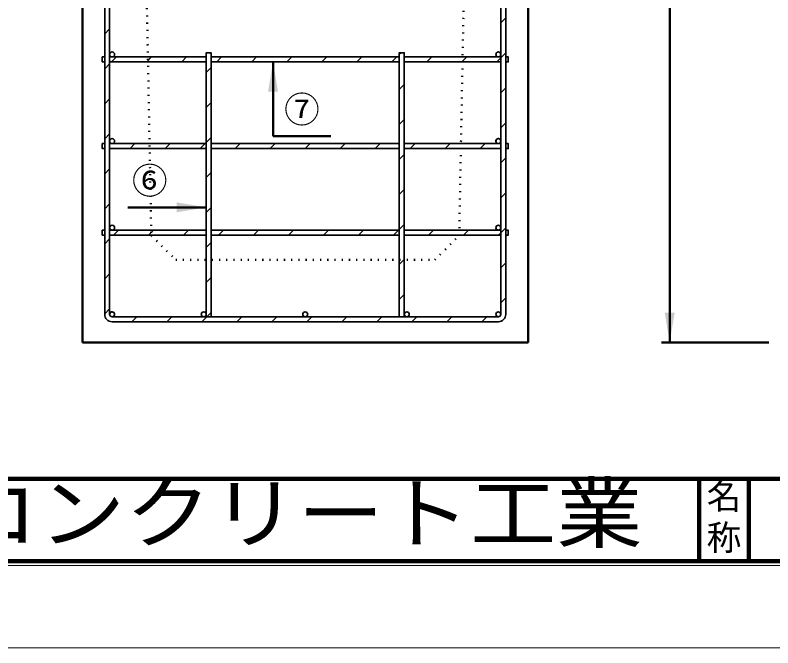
# Model space of a CAD drawing. Units: millimetres, scale not verified. Extents: x -2102 to 2102, y -1485 to 1485.
# Drawn here: x -1011 to -93, y -1485 to -718 of the extents above; entities that cross this region are included whole.
import ezdxf
from ezdxf.enums import TextEntityAlignment as Align

# ---------------------------------------------------------------- set-up
doc = ezdxf.new("R2010")
doc.units = ezdxf.units.MM
doc.header["$LTSCALE"] = 5
doc.linetypes.add('DOTTED', pattern=[1.75, 0.25, -1.5])
doc.layers.add('0-0_V-nasSTD', color=7, linetype='Continuous', lineweight=35)
doc.layers.add('0-1_0', color=7, linetype='Continuous', lineweight=50)
doc.styles.add('ＭＳ ゴシック', font='')
doc.styles.get('ＭＳ ゴシック').set_extended_font_data('MS Gothic')

msp = doc.modelspace()

# ---------------------------------------------------------------- linework, layer by layer
at = {"layer": '0-0_V-nasSTD'}
for p, q in [((-902.971, -1080.756), (-902.971, -196.756)), ((-896.971, -1080.756), (-896.971, -196.756)), ((-422.971, -1080.756), (-422.971, -196.756)), ((-416.971, -1080.756), (-416.971, -196.756)), ((-422.971, -727.447), (-416.971, -721.447)), ((-902.971, -740.756), (-896.971, -734.756)), ((-905.971, -768.756), (-905.971, -774.756)), ((-905.971, -768.756), (-902.971, -768.756)), ((-779.971, -768.756), (-896.971, -768.756)), ((-894.544, -774.756), (-888.544, -768.756)), ((-852.117, -774.756), (-846.117, -768.756)), ((-809.691, -774.756), (-803.691, -768.756)), ((-779.971, -1083.756), (-779.971, -763.756)), ((-779.971, -763.756), (-773.971, -763.756)), ((-773.971, -1083.756), (-773.971, -763.756)), ((-773.971, -768.756), (-545.971, -768.756)), ((-767.264, -774.756), (-761.264, -768.756)), ((-724.838, -774.756), (-718.838, -768.756)), ((-682.412, -774.756), (-676.412, -768.756)), ((-639.985, -774.756), (-633.985, -768.756)), ((-597.559, -774.756), (-591.559, -768.756)), ((-555.132, -774.756), (-549.132, -768.756)), ((-545.971, -1083.756), (-545.971, -763.756)), ((-545.971, -763.756), (-539.971, -763.756)), ((-545.971, -765.594), (-544.132, -763.756)), ((-539.971, -1083.756), (-539.971, -763.756)), ((-539.971, -768.756), (-422.971, -768.756)), ((-512.706, -774.756), (-506.706, -768.756)), ((-470.28, -774.756), (-464.28, -768.756)), ((-427.853, -774.756), (-416.971, -763.873)), ((-905.971, -774.756), (-902.971, -774.756)), ((-902.971, -783.183), (-896.971, -777.183)), ((-896.971, -774.756), (-779.971, -774.756)), ((-779.971, -873.756), (-779.971, -774.756)), ((-773.971, -774.756), (-545.971, -774.756)), ((-773.971, -774.756), (-773.971, -824.544)), ((-539.971, -774.756), (-422.971, -774.756)), ((-416.971, -774.756), (-413.971, -774.756)), ((-779.971, -787.462), (-773.971, -781.462)), ((-545.971, -808.021), (-539.971, -802.021)), ((-422.971, -812.3), (-416.971, -806.3)), ((-902.971, -825.609), (-896.971, -819.609)), ((-779.971, -829.889), (-773.971, -823.889)), ((-545.971, -850.447), (-539.971, -844.447)), ((-422.971, -854.726), (-416.971, -848.726)), ((-902.971, -868.036), (-896.971, -862.036)), ((-779.971, -872.315), (-773.971, -866.315)), ((-905.971, -873.756), (-905.971, -879.756)), ((-905.971, -873.756), (-902.971, -873.756)), ((-905.971, -879.756), (-902.971, -879.756)), ((-779.971, -873.756), (-896.971, -873.756)), ((-896.971, -879.756), (-779.971, -879.756)), ((-872.264, -879.756), (-866.264, -873.756)), ((-829.838, -879.756), (-823.838, -873.756)), ((-787.412, -879.756), (-781.412, -873.756)), ((-773.971, -873.756), (-545.971, -873.756)), ((-773.971, -879.756), (-545.971, -879.756)), ((-744.985, -879.756), (-738.985, -873.756)), ((-702.559, -879.756), (-696.559, -873.756)), ((-660.132, -879.756), (-654.132, -873.756)), ((-617.706, -879.756), (-611.706, -873.756)), ((-575.28, -879.756), (-569.28, -873.756)), ((-539.971, -873.756), (-422.971, -873.756)), ((-539.971, -879.756), (-422.971, -879.756)), ((-532.853, -879.756), (-526.853, -873.756)), ((-490.427, -879.756), (-484.427, -873.756)), ((-448, -879.756), (-442, -873.756)), ((-425.971, -873.756), (-422.971, -873.756)), ((-416.971, -879.756), (-413.971, -879.756)), ((-545.971, -892.873), (-539.971, -886.873)), ((-422.971, -897.153), (-416.971, -891.153)), ((-902.971, -910.462), (-896.971, -904.462)), ((-779.971, -914.741), (-773.971, -908.741)), ((-545.971, -935.3), (-539.971, -929.3)), ((-422.971, -939.579), (-416.971, -933.579)), ((-902.971, -952.889), (-896.971, -946.889)), ((-779.971, -957.168), (-773.971, -951.168)), ((-545.971, -977.726), (-539.971, -971.726)), ((-905.971, -978.756), (-905.971, -984.756)), ((-905.971, -978.756), (-902.971, -978.756)), ((-779.971, -978.756), (-896.971, -978.756)), ((-892.412, -984.756), (-886.412, -978.756)), ((-849.985, -984.756), (-843.985, -978.756)), ((-807.559, -984.756), (-801.559, -978.756)), ((-773.971, -978.756), (-545.971, -978.756)), ((-765.132, -984.756), (-759.132, -978.756)), ((-722.706, -984.756), (-716.706, -978.756)), ((-680.28, -984.756), (-674.28, -978.756)), ((-637.853, -984.756), (-631.853, -978.756)), ((-595.427, -984.756), (-589.427, -978.756)), ((-553, -984.756), (-547, -978.756)), ((-539.971, -978.756), (-422.971, -978.756)), ((-510.574, -984.756), (-504.574, -978.756)), ((-468.148, -984.756), (-462.148, -978.756)), ((-425.721, -984.756), (-416.971, -976.005)), ((-905.971, -984.756), (-902.971, -984.756)), ((-902.971, -995.315), (-896.971, -989.315)), ((-896.971, -984.756), (-779.971, -984.756)), ((-773.971, -984.756), (-545.971, -984.756)), ((-539.971, -984.756), (-422.971, -984.756)), ((-416.971, -984.756), (-413.971, -984.756)), ((-779.971, -999.594), (-773.971, -993.594)), ((-545.971, -1020.153), (-539.971, -1014.153)), ((-422.971, -1024.432), (-416.971, -1018.432)), ((-902.971, -1037.741), (-896.971, -1031.741)), ((-779.971, -1042.021), (-773.971, -1036.021)), ((-545.971, -1062.579), (-539.971, -1056.579)), ((-422.971, -1066.858), (-416.971, -1060.858)), ((-902.971, -1080.168), (-896.971, -1074.168)), ((-896.971, -1080.756), (-896.971, -1080.756)), ((-785.28, -1089.756), (-773.971, -1078.447)), ((-422.971, -1080.756), (-422.971, -1080.756)), ((-422.971, -1080.756), (-422.971, -1080.756)), ((-422.971, -1080.756), (-422.971, -1080.756)), ((-416.971, -1080.756), (-416.971, -1080.756)), ((-893.971, -1083.756), (-425.971, -1083.756)), ((-893.971, -1083.756), (-782.971, -1083.756)), ((-893.971, -1089.756), (-425.971, -1089.756)), ((-893.971, -1089.756), (-425.971, -1089.756)), ((-870.132, -1089.756), (-864.132, -1083.756)), ((-827.706, -1089.756), (-821.706, -1083.756)), ((-742.853, -1089.756), (-736.853, -1083.756)), ((-700.427, -1089.756), (-694.427, -1083.756)), ((-658, -1089.756), (-652, -1083.756)), ((-615.574, -1089.756), (-609.574, -1083.756)), ((-573.148, -1089.756), (-567.148, -1083.756)), ((-530.721, -1089.756), (-524.721, -1083.756)), ((-488.295, -1089.756), (-482.295, -1083.756)), ((-445.868, -1089.756), (-439.868, -1083.756))]:
    msp.add_line(p, q, dxfattribs=at)
at = {"layer": '0-0_V-nasSTD', "lineweight": 50}
for p, q in [((-699.024, -864.756), (-699.024, -774.756)), ((-699.024, -864.756), (-629.024, -864.756)), ((-874.971, -951.051), (-779.971, -951.051))]:
    msp.add_line(p, q, dxfattribs=at)
at = {"layer": '0-0_V-nasSTD', "lineweight": 100}
for p, q in [((-182.5, -1280), (-182.5, -1380)), ((-122.5, -1280), (-122.5, -1380))]:
    msp.add_line(p, q, dxfattribs=at)
at = {"layer": '0-0_V-nasSTD', "lineweight": 18}
for points in [[(-2102.5, -1485), (-2102.5, 1485), (2102.5, 1485), (2102.5, -1485)], [(-2002.5, -1385), (-2002.5, 1385), (2002.5, 1385), (2002.5, -1385)]]:
    msp.add_lwpolyline(points, close=True, dxfattribs=at)
at = {"layer": '0-0_V-nasSTD', "lineweight": 100}
msp.add_lwpolyline([(-1997.5, 1380), (-1997.5, -1380), (1997.5, -1380), (1997.5, 1380)], close=True, dxfattribs=at)
at = {"layer": '0-0_V-nasSTD'}
for points in [[(-896.971, -205.756), (-896.971, -196.756), (-902.971, -196.756), (-902.971, -768.756), (-905.971, -768.756), (-905.971, -774.756), (-902.971, -774.756), (-902.971, -873.756), (-905.971, -873.756), (-905.971, -879.756), (-902.971, -879.756), (-902.971, -978.756), (-905.971, -978.756), (-905.971, -984.756), (-902.971, -984.756), (-902.971, -1080.756), (-902.971, -1080.756)], [(-416.971, -1080.756), (-416.971, -1080.756), (-416.971, -984.756), (-413.971, -984.756), (-413.971, -978.756), (-416.971, -978.756), (-416.971, -879.756), (-413.971, -879.756), (-413.971, -873.756), (-416.971, -873.756), (-416.971, -774.756), (-413.971, -774.756), (-413.971, -768.756), (-416.971, -768.756), (-416.971, -270.745)], [(-422.971, -660.756), (-422.971, -765.756), (-422.971, -768.756), (-425.971, -768.756), (-469.871, -768.756), (-539.971, -768.756), (-539.971, -763.756), (-545.971, -763.756), (-545.971, -768.756), (-773.971, -768.756), (-773.971, -763.756), (-779.971, -763.756), (-779.971, -768.756), (-893.971, -768.756), (-896.971, -768.756), (-896.971, -765.756), (-896.971, -660.756)], [(-773.971, -768.756), (-773.971, -763.756), (-779.971, -763.756), (-779.971, -768.756)], [(-425.971, -768.756), (-469.871, -768.756), (-539.971, -768.756), (-539.971, -763.756), (-545.971, -763.756), (-545.971, -768.756)], [(-416.971, -768.756), (-413.971, -768.756), (-413.971, -774.756)], [(-416.971, -774.756), (-413.971, -774.756), (-413.971, -768.756), (-416.971, -768.756)], [(-422.971, -774.756), (-469.971, -774.756), (-539.971, -774.756)], [(-416.971, -873.756), (-413.971, -873.756), (-413.971, -879.756)], [(-416.971, -879.756), (-413.971, -879.756), (-413.971, -873.756), (-416.971, -873.756)], [(-416.971, -978.756), (-413.971, -978.756), (-413.971, -984.756)], [(-416.971, -984.756), (-413.971, -984.756), (-413.971, -978.756), (-416.971, -978.756)], [(-782.971, -1083.756), (-779.971, -1083.756), (-779.971, -1080.756), (-779.971, -984.756), (-896.971, -984.756), (-896.971, -1080.756), (-896.971, -1080.756)], [(-422.971, -1080.756), (-422.971, -984.756), (-539.971, -984.756), (-539.971, -1080.756), (-539.971, -1083.756), (-536.971, -1083.756), (-425.971, -1083.756)], [(-422.971, -1080.756), (-422.971, -1080.756), (-422.971, -1080.756)], [(-422.971, -1080.756), (-422.971, -1080.756), (-422.971, -1080.756)]]:
    msp.add_lwpolyline(points, dxfattribs=at)
for points in [[(-779.971, -873.756), (-779.971, -774.756), (-896.971, -774.756), (-896.971, -870.756), (-896.971, -873.756), (-893.971, -873.756)], [(-545.971, -873.756), (-545.971, -774.756), (-773.971, -774.756), (-773.971, -824.544), (-773.971, -873.756)], [(-422.971, -870.756), (-422.971, -774.756), (-469.971, -774.756), (-539.971, -774.756), (-539.971, -873.756), (-425.971, -873.756), (-422.971, -873.756)], [(-779.971, -978.756), (-779.971, -879.756), (-896.971, -879.756), (-896.971, -975.756), (-896.971, -978.756), (-893.971, -978.756)], [(-545.971, -978.756), (-545.971, -879.756), (-773.971, -879.756), (-773.971, -978.756)], [(-422.971, -975.756), (-422.971, -879.756), (-539.971, -879.756), (-539.971, -978.756), (-425.971, -978.756), (-422.971, -978.756)], [(-659.971, -1083.756), (-545.971, -1083.756), (-545.971, -984.756), (-773.971, -984.756), (-773.971, -1083.756)]]:
    msp.add_lwpolyline(points, close=True, dxfattribs=at)
for centre in [(-893.971, -765.756), (-425.971, -765.756), (-893.971, -870.756), (-425.971, -870.756), (-893.971, -975.756), (-425.971, -975.756), (-893.971, -1080.756), (-782.971, -1080.756), (-659.971, -1080.756), (-659.971, -1080.756), (-536.971, -1080.756), (-425.971, -1080.756)]:
    msp.add_circle(centre, 3, dxfattribs=at)
for centre, radius, start, end in [((-893.971, -765.756), 3, 270, 180), ((-893.971, -765.756), 3, 180, 270), ((-893.971, -765.756), 3, 180, 270), ((-425.971, -765.756), 3, 0, 270), ((-425.971, -765.756), 3, 270, 0), ((-893.971, -870.756), 3, 270, 180), ((-893.971, -870.756), 3, 180, 270), ((-425.971, -870.756), 3, 146.37638, 270), ((-425.971, -870.756), 3, 146.37638, 270), ((-425.971, -870.756), 3, 0, 146.37638), ((-425.971, -870.756), 3, 0, 146.37638), ((-425.971, -870.756), 3, 270, 0), ((-425.971, -870.756), 3, 270, 0), ((-893.971, -975.756), 3, 270, 180), ((-425.971, -975.756), 3, 0, 270), ((-893.971, -975.756), 3, 180, 270), ((-425.971, -975.756), 3, 270, 0), ((-893.971, -1080.756), 9, 180, 270), ((-893.971, -1080.756), 9, 180, 270), ((-893.971, -1080.756), 9, 180, 270), ((-893.971, -1080.756), 3, 33.53099, 179.99996), ((-893.971, -1080.756), 3, 33.53099, 179.99996), ((-893.971, -1080.756), 3, 33.53099, 179.99996), ((-893.971, -1080.756), 3, 180, 270), ((-893.971, -1080.756), 3, 180, 270), ((-893.971, -1080.756), 3, 180, 270), ((-893.971, -1080.756), 3, 180, 270), ((-893.971, -1080.756), 3, 180, 270), ((-893.971, -1080.756), 3, 180, 270), ((-893.971, -1080.756), 3, 270, 33.53099), ((-893.971, -1080.756), 3, 270, 33.53099), ((-893.971, -1080.756), 3, 270, 33.53099), ((-782.971, -1080.756), 3, 0, 270), ((-782.971, -1080.756), 3, 270, 0), ((-536.971, -1080.756), 3, 270, 180), ((-536.971, -1080.756), 3, 180, 270), ((-425.971, -1080.756), 3, 0, 270), ((-425.971, -1080.756), 3, 270, 0), ((-425.971, -1080.756), 9, 270, 0), ((-425.971, -1080.756), 3, 270, 0), ((-425.971, -1080.756), 9, 270, 0), ((-425.971, -1080.756), 3, 270, 0), ((-425.971, -1080.756), 3, 270, 0), ((-425.971, -1080.756), 3, 270, 0), ((-425.971, -1080.756), 3, 270, 0), ((-425.971, -1080.756), 3, 0, 0.00004), ((-425.971, -1080.756), 3, 0, 0.00004)]:
    msp.add_arc(centre, radius, start, end, dxfattribs=at)
for points in [[(-705.024, -810.756), (-699.024, -774.756), (-693.024, -810.756)], [(-815.971, -957.051), (-815.971, -945.051), (-779.971, -951.051)], [(-224.394, -1078.756), (-218.394, -1114.756), (-212.394, -1078.756)]]:
    msp.add_solid(points, dxfattribs=at)
at = {"layer": '0-1_0'}
for p, q in [((-218.394, -1114.756), (-218.394, -174.756)), ((-929.971, -1114.756), (-929.971, -186.756)), ((-389.971, -1114.756), (-389.971, -186.756)), ((-929.971, -1114.756), (-389.971, -1114.756)), ((-98.394, -1114.756), (-228.394, -1114.756))]:
    msp.add_line(p, q, dxfattribs=at)
at = {"layer": '0-1_0', "linetype": 'DOTTED'}
msp.add_line((-816.971, -1014.756), (-502.971, -1014.756), dxfattribs=at)
at = {"layer": '0-1_0', "lineweight": 100}
msp.add_line((-1997.5, -1280), (1997.5, -1280), dxfattribs=at)
at = {"layer": '0-1_0', "linetype": 'DOTTED'}
for points in [[(-854.556, -560.98), (-846.53, -985.196), (-816.971, -1014.756)], [(-502.971, -1014.756), (-473.412, -985.196), (-465.386, -560.98)]]:
    msp.add_lwpolyline(points, dxfattribs=at)

# ---------------------------------------------------------------- texts
at = {"layer": '0-0_V-nasSTD', "style": 'ＭＳ ゴシック'}
for s, height, p in [('⑦', 31.67, (-685.624, -857.756)), ('⑥', 31.67, (-869.971, -944.051)), ('名', 30.79, (-173.518, -1326.001)), ('称', 30.79, (-173.524, -1375.99))]:
    msp.add_text(s, height=height, dxfattribs=at).set_placement(p, align=Align.BOTTOM_LEFT)
at = {"layer": '0-0_V-nasSTD', "style": 'ＭＳ ゴシック', "width": 1.1}
msp.add_text('株式会社船生コンクリート工業', height=69.65, dxfattribs=at).set_placement((-1714.221, -1377.45), align=Align.BOTTOM_LEFT)

doc.saveas('drawing.dxf')
